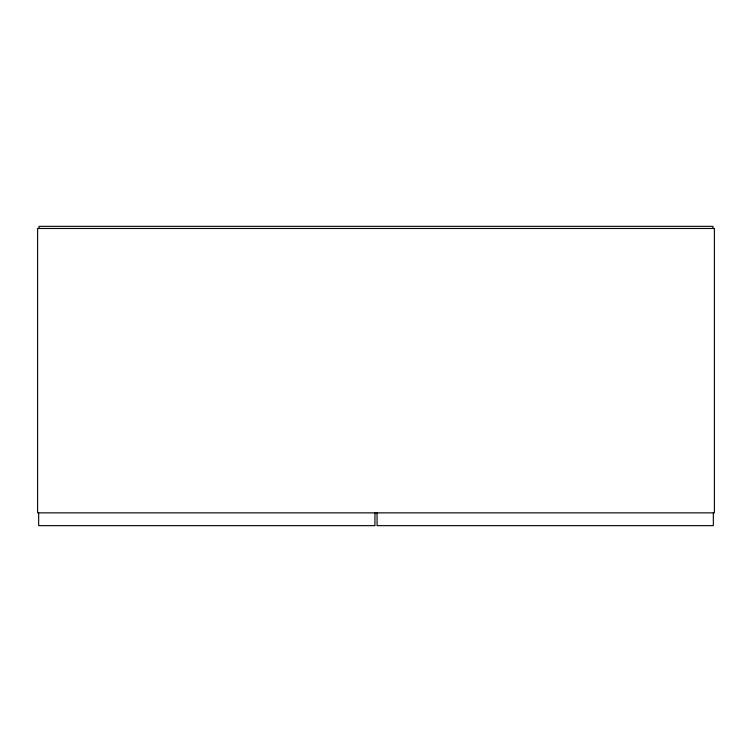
<?xml version="1.0" encoding="UTF-8"?>
<svg xmlns="http://www.w3.org/2000/svg" width="752" height="752" viewBox="0 0 752 752"><rect width="100%" height="100%" fill="white"/><g stroke="black" fill="none" stroke-linecap="round" stroke-linejoin="round"><path stroke-width="1.13" d="M713.338 512.855L713.338 525.648L377.062 525.648L377.062 512.855M712.981 228.486L712.981 226.352L39.019 226.352L39.019 228.486M374.938 512.855L374.938 525.648L38.662 525.648L38.662 512.855M714.4 228.486L37.6 228.486L37.6 512.855L714.4 512.855L714.4 228.486"/></g></svg>
